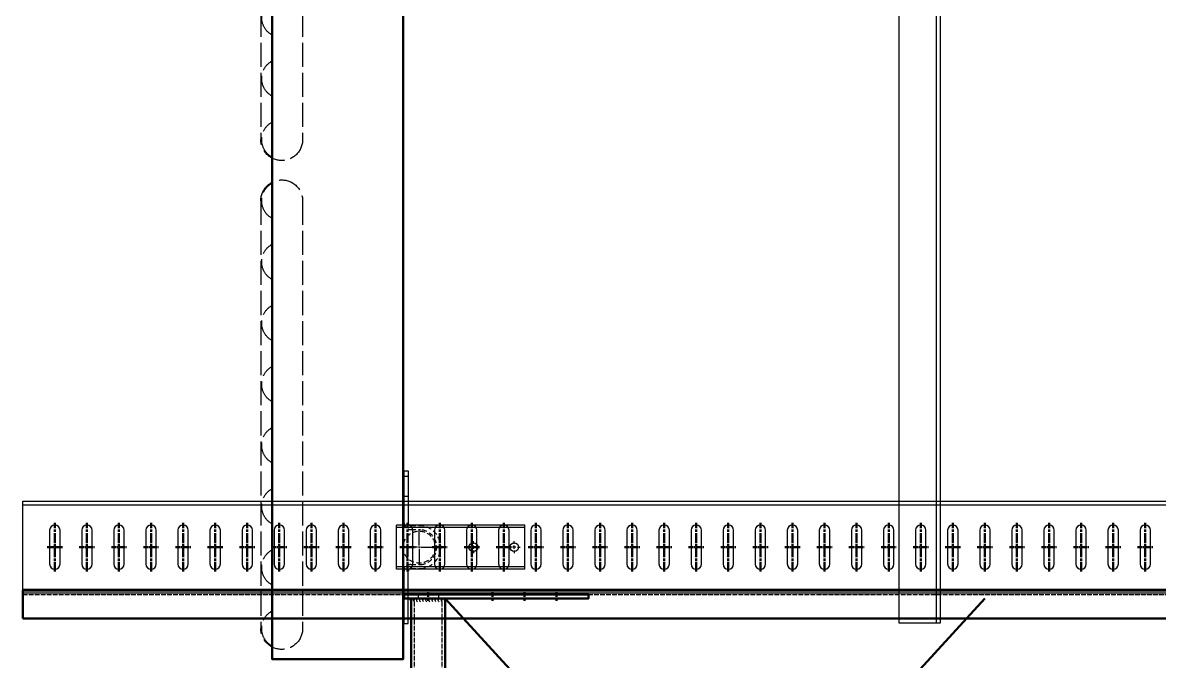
# Model space of a CAD drawing. Header units: millimetres. Extents: x -677815 to 476396, y -125373 to 39000.
# Drawn here: x 408104 to 409521, y -37975 to -37179 of the extents above; entities that cross this region are included whole.
import ezdxf

# ---------------------------------------------------------------- set-up
doc = ezdxf.new("R2010")
doc.units = ezdxf.units.MM
for name, pattern in [('Xref Rapid Pick$0$AM_ISO02W050', [7.5, 6, -1.5]), ('Xref Rapid Pick$0$AM_ISO08W050', [18, 12, -1.5, 3, -1.5]), ('Xref Rapid Pick$0$AM_ISO08W050x2', [9, 6, -0.75, 1.5, -0.75]), ('Xref Rapid Pick$0$MultiDeck$0$Conveyor - Ground 940 aisles$0$HIDDEN', [9.525, 6.35, -3.175])]:
    doc.linetypes.add(name, pattern=pattern)
for name, color, linetype, lineweight in [('AM_BOR', 4, 'Continuous', 25), ('Xref Rapid Pick$0$Center', 7, 'Xref Rapid Pick$0$AM_ISO08W050', 50), ('Xref Rapid Pick$0$Conv - Order Out', 5, 'Continuous', 50), ('Xref Rapid Pick$0$Conv Decant In Out', 5, 'Continuous', 50), ('Xref Rapid Pick$0$Conv- Product Out', 6, 'Continuous', 25), ('Xref Rapid Pick$0$Hidden', 9, 'Xref Rapid Pick$0$AM_ISO02W050', 25)]:
    doc.layers.add(name, color=color, linetype=linetype, lineweight=lineweight)
for name, color, linetype in [('Xref Rapid Pick$0$MultiDeck$0$Conveyor - Ground 940 aisles$0$D', 7, 'Continuous'), ('Xref Rapid Pick$0$MultiDeck$0$Conveyor - Ground 940 aisles$0$H', 7, 'Xref Rapid Pick$0$MultiDeck$0$Conveyor - Ground 940 aisles$0$HIDDEN'), ('Xref Rapid Pick$0$WELD', 2, 'Continuous')]:
    doc.layers.add(name, color=color, linetype=linetype)

# ---------------------------------------------------------------- blocks, each defined once
blk = doc.blocks.new('*U861')
blk.add_lwpolyline([(0, 0), (1219.2, 0), (1219.2, -163.5), (0, -163.5)], close=True)
at = {"layer": 'Xref Rapid Pick$0$Hidden', "ltscale": 5}
for p, q in [((38.1, 14), (571.5, 14)), ((647.7, 14), (1181.1, 14)), ((38.1, -38), (571.5, -38)), ((647.7, -38), (1181.1, -38))]:
    blk.add_line(p, q, dxfattribs=at)
for centre, radius, start, end in [((38.1, -12), 26, 90, 270), ((38.1, -12), 25, 28.6854, 151.3146), ((114.3, -12), 25, 28.6854, 151.3146), ((190.5, -12), 25, 28.6854, 151.3146), ((266.7, -12), 25, 28.6854, 151.3146), ((342.9, -12), 25, 28.6854, 151.3146), ((419.1, -12), 25, 28.6854, 151.3146), ((495.3, -12), 25, 28.6854, 151.3146), ((571.5, -12), 25, 28.6854, 151.3146), ((571.5, -12), 26, 270, 90), ((647.7, -12), 26, 90, 270), ((647.7, -12), 25, 28.6854, 151.3146), ((723.9, -12), 25, 28.6854, 151.3146), ((800.1, -12), 25, 28.6854, 151.3146), ((876.3, -12), 25, 28.6854, 151.3146), ((952.5, -12), 25, 28.6854, 151.3146), ((1028.7, -12), 25, 28.6854, 151.3146), ((1104.9, -12), 25, 28.6854, 151.3146), ((1181.1, -12), 25, 28.6854, 151.3146), ((1181.1, -12), 26, 270, 90)]:
    blk.add_arc(centre, radius, start, end, dxfattribs=at)
blk = doc.blocks.new('*U869')
for p, q in [((-27.5, 28.5), (27.5, 28.5)), ((-27.5, -131.5), (-27.5, 28.5)), ((-24.5, -131.5), (-24.5, 28.5)), ((24.5, -131.5), (24.5, 28.5)), ((27.5, -131.5), (27.5, 28.5)), ((-95.2, 18.7), (-29.9, 18.7)), ((-95.2, 18.7), (-95.2, 13.7)), ((30, 18.7), (95.2, 18.7)), ((95.2, 18.7), (95.2, 13.7)), ((-95.2, 13.7), (-29.9, 13.7)), ((95.2, 13.7), (30, 13.7)), ((-27.5, -131.5), (27.5, -131.5))]:
    blk.add_line(p, q)
for centre in [(0, -67.5), (0, -118.5)]:
    blk.add_circle(centre, 5.5)
for centre, start, end in [((-29.9, 10.5), 0, 90), ((30, 10.5), 90, 180)]:
    blk.add_arc(centre, 3.2, start, end)
at = {"layer": 'Xref Rapid Pick$0$MultiDeck$0$Conveyor - Ground 940 aisles$0$D'}
for p, q in [((0, 2), (0, 21)), ((-2, 0), (-21, 0)), ((-1, 0), (1, 0)), ((0, -1), (0, 1)), ((2, 0), (21, 0)), ((0, -2), (0, -21)), ((-4, -67.5), (-7.5, -67.5)), ((-2, -67.5), (2, -67.5)), ((0, -63.5), (0, -60)), ((0, -69.5), (0, -65.5)), ((4, -67.5), (7.5, -67.5)), ((0, -71.5), (0, -75)), ((0, -114.5), (0, -111)), ((-4, -118.5), (-7.5, -118.5)), ((-2, -118.5), (2, -118.5)), ((0, -120.5), (0, -116.5)), ((0, -122.5), (0, -126)), ((4, -118.5), (7.5, -118.5))]:
    blk.add_line(p, q, dxfattribs=at)
at = {"layer": 'Xref Rapid Pick$0$MultiDeck$0$Conveyor - Ground 940 aisles$0$D', "linetype": 'Xref Rapid Pick$0$MultiDeck$0$Conveyor - Ground 940 aisles$0$HIDDEN'}
for p, q in [((-26.8, 10.5), (-26.8, -1.6)), ((-21.8, 10.5), (-21.8, -1.5)), ((21.8, 10.5), (21.8, -1.5)), ((26.8, 10.5), (26.8, -1.6))]:
    blk.add_line(p, q, dxfattribs=at)
blk.add_circle((0, 0), 20, dxfattribs=at)
for centre, radius, start, end in [((-29.9, 10.5), 8.2, 0, 90), ((30, 10.5), 8.2, 90, 180), ((0, 0), 26.8, 183.5004, 356.4996), ((0, 0), 21.8, 183.8813, 356.1187)]:
    blk.add_arc(centre, radius, start, end, dxfattribs=at)
at = {"layer": 'Xref Rapid Pick$0$MultiDeck$0$Conveyor - Ground 940 aisles$0$H'}
for p, q in [((-88.7, 18.7), (-88.7, 13.7)), ((-63.7, 18.7), (-63.7, 13.7)), ((63.7, 18.7), (63.7, 13.7)), ((88.7, 18.7), (88.7, 13.7))]:
    blk.add_line(p, q, dxfattribs=at)
blk = doc.blocks.new('Xref Rapid Pick$0$SLOT (0deg)')
blk.add_lwpolyline([(-21, 6.5, 1), (-21, -6.5), (21, -6.5, 1), (21, 6.5)], format="xyb", close=True)
at = {"layer": 'Xref Rapid Pick$0$Center', "lineweight": 50}
blk.add_line((-30.5, 0), (30.5, 0), dxfattribs=at)
at = {"layer": 'Xref Rapid Pick$0$Center', "linetype": 'Xref Rapid Pick$0$AM_ISO08W050x2', "lineweight": 50}
blk.add_line((0, 9.5), (0, -9.5), dxfattribs=at)
blk = doc.blocks.new('*U918')
for p, q in [((-52.5, 2408), (-52.5, 8)), ((52.5, 8), (52.5, 2408))]:
    blk.add_line(p, q)
blk.add_lwpolyline([(-57.5, 2408), (57.5, 2408), (57.5, 8), (-57.5, 8)], close=True)
for name, p in [('Xref Rapid Pick$0$SLOT (0deg)', (0, 2368)), ('Xref Rapid Pick$0$SLOT (0deg)', (0, 2328)), ('Xref Rapid Pick$0$SLOT (0deg)', (0, 2288)), ('Xref Rapid Pick$0$SLOT (0deg)', (0, 2248)), ('Xref Rapid Pick$0$SLOT (0deg)', (0, 2208)), ('Xref Rapid Pick$0$SLOT (0deg)', (0, 2168)), ('Xref Rapid Pick$0$SLOT (0deg)', (0, 2128)), ('Xref Rapid Pick$0$SLOT (0deg)', (0, 2088)), ('Xref Rapid Pick$0$SLOT (0deg)', (0, 2048)), ('Xref Rapid Pick$0$SLOT (0deg)', (0, 2008)), ('Xref Rapid Pick$0$SLOT (0deg)', (0, 1968)), ('*U869', (0, 1913.5)), ('Xref Rapid Pick$0$SLOT (0deg)', (0, 1928)), ('Xref Rapid Pick$0$SLOT (0deg)', (0, 1888)), ('Xref Rapid Pick$0$SLOT (0deg)', (0, 1848)), ('Xref Rapid Pick$0$SLOT (0deg)', (0, 1808)), ('Xref Rapid Pick$0$SLOT (0deg)', (0, 1768)), ('Xref Rapid Pick$0$SLOT (0deg)', (0, 1728)), ('Xref Rapid Pick$0$SLOT (0deg)', (0, 1688)), ('Xref Rapid Pick$0$SLOT (0deg)', (0, 1648)), ('Xref Rapid Pick$0$SLOT (0deg)', (0, 1608)), ('Xref Rapid Pick$0$SLOT (0deg)', (0, 1568)), ('Xref Rapid Pick$0$SLOT (0deg)', (0, 1528)), ('Xref Rapid Pick$0$SLOT (0deg)', (0, 1488)), ('Xref Rapid Pick$0$SLOT (0deg)', (0, 1448)), ('Xref Rapid Pick$0$SLOT (0deg)', (0, 1408)), ('Xref Rapid Pick$0$SLOT (0deg)', (0, 1368)), ('Xref Rapid Pick$0$SLOT (0deg)', (0, 1328)), ('Xref Rapid Pick$0$SLOT (0deg)', (0, 1288)), ('Xref Rapid Pick$0$SLOT (0deg)', (0, 1248)), ('Xref Rapid Pick$0$SLOT (0deg)', (0, 1208)), ('Xref Rapid Pick$0$SLOT (0deg)', (0, 1168)), ('Xref Rapid Pick$0$SLOT (0deg)', (0, 1128)), ('Xref Rapid Pick$0$SLOT (0deg)', (0, 1088)), ('Xref Rapid Pick$0$SLOT (0deg)', (0, 1048)), ('Xref Rapid Pick$0$SLOT (0deg)', (0, 1008))]:
    blk.add_blockref(name, p)
blk = doc.blocks.new('Xref Rapid Pick$0$STAND WMNT - SV 3000lg')
blk.add_lwpolyline([(-17.5, 2405), (17.5, 2405), (17.5, 5), (-17.5, 5)], close=True)
at = {"layer": 'Xref Rapid Pick$0$Hidden'}
blk.add_line((12.5, 2405), (12.5, 5), dxfattribs=at)
blk = doc.blocks.new('Xref Rapid Pick$0$END PLATE - SV')
blk.add_lwpolyline([(-5, -200), (0, -200), (0, 30), (-5, 30)], close=True)
at = {"layer": 'Xref Rapid Pick$0$Center', "linetype": 'Xref Rapid Pick$0$AM_ISO08W050x2', "lineweight": 50}
for p, q in [((-8, 0), (3, 0)), ((-8, -80), (3, -80)), ((-8, -120), (3, -120)), ((-8, -160), (3, -160))]:
    blk.add_line(p, q, dxfattribs=at)
at = {"layer": 'Xref Rapid Pick$0$Hidden'}
for p, q in [((-5, 12.7), (0, 12.7)), ((-5, -12.7), (0, -12.7))]:
    blk.add_line(p, q, dxfattribs=at)
blk = doc.blocks.new('*U925', base_point=(692.8, 302.9))
at = {"color": 0, "linetype": 'ByBlock', "lineweight": -2}
for centre in [(695.1, 338.5), (695.1, 334.7), (695.1, 330.8), (695.1, 327), (695.1, 323.1), (695.1, 319.2), (695.1, 315.4), (695.1, 311.5), (695.1, 307.7), (695.1, 303.8), (695.1, 300), (695.1, 296.1)]:
    blk.add_arc(centre, 2.5, 36.9429, 143.0571, dxfattribs=at)
blk = doc.blocks.new('Xref Rapid Pick$0$CROSS MEMBER - SV')
blk.add_lwpolyline([(5, 21.2), (735, 21.2), (735, -21.2), (5, -21.2)], close=True)
at = {"layer": 'Xref Rapid Pick$0$Hidden'}
for p, q in [((5, 17.2), (735, 17.2)), ((5, -17.2), (735, -17.2))]:
    blk.add_line(p, q, dxfattribs=at)
at = {"layer": 'Xref Rapid Pick$0$WELD'}
for points in [[(5, 21.2), (9, 21.2), (5, 25.2)], [(735, 21.2), (731, 21.2), (735, 25.2)], [(5, -21.2), (9, -21.2), (5, -25.2)], [(735, -21.2), (731, -21.2), (735, -25.2)]]:
    blk.add_solid(points, dxfattribs=at)
blk.add_blockref('Xref Rapid Pick$0$END PLATE - SV', (5, 0))
at = {"xscale": -1}
blk.add_blockref('Xref Rapid Pick$0$END PLATE - SV', (735, 0), dxfattribs=at)
at = {"layer": 'Xref Rapid Pick$0$WELD', "linetype": 'Continuous'}
blk.add_blockref('*U925', (4.8, -15.9), dxfattribs=at)
at = {"layer": 'Xref Rapid Pick$0$WELD', "linetype": 'Continuous', "xscale": -1}
blk.add_blockref('*U925', (735.2, -15.9), dxfattribs=at)
blk = doc.blocks.new('Xref Rapid Pick')
at = {"layer": 'Xref Rapid Pick$0$Conv Decant In Out'}
for p, q in [((408630.6, -37896.8), (409303.6, -38631.8)), ((408630.6, -38631.8), (409303.6, -37896.8))]:
    blk.add_line(p, q, dxfattribs=at)
at = {"layer": 'Xref Rapid Pick$0$Conv- Product Out'}
for p, q in [((409196.8, -37927.7), (409196.8, -36534.7)), ((409243, -36534.7), (409243, -37927.7)), ((409247.6, -36534.7), (409247.6, -37927.7)), ((409247.6, -37927.7), (409196.8, -37927.7))]:
    blk.add_line(p, q, dxfattribs=at)
at = {"layer": 'Xref Rapid Pick$0$Conv - Order Out', "xscale": -1, "rotation": 90}
blk.add_blockref('*U861', (408414.6, -36753.2), dxfattribs=at)
at = {"layer": 'Xref Rapid Pick$0$Conv Decant In Out', "rotation": 90}
for name, p in [('Xref Rapid Pick$0$STAND WMNT - SV 3000lg', (410508.6, -37904.3)), ('Xref Rapid Pick$0$CROSS MEMBER - SV', (408609.4, -38631.8))]:
    blk.add_blockref(name, p, dxfattribs=at)
at = {"layer": 'Xref Rapid Pick$0$Conv- Product Out', "rotation": 89.99999999999999}
blk.add_blockref('*U918', (410511.6, -37832.8), dxfattribs=at)

msp = doc.modelspace()

# ---------------------------------------------------------------- block references
at = {"layer": 'AM_BOR'}
msp.add_blockref('Xref Rapid Pick', (0, 0), dxfattribs=at)

doc.saveas('drawing.dxf')
